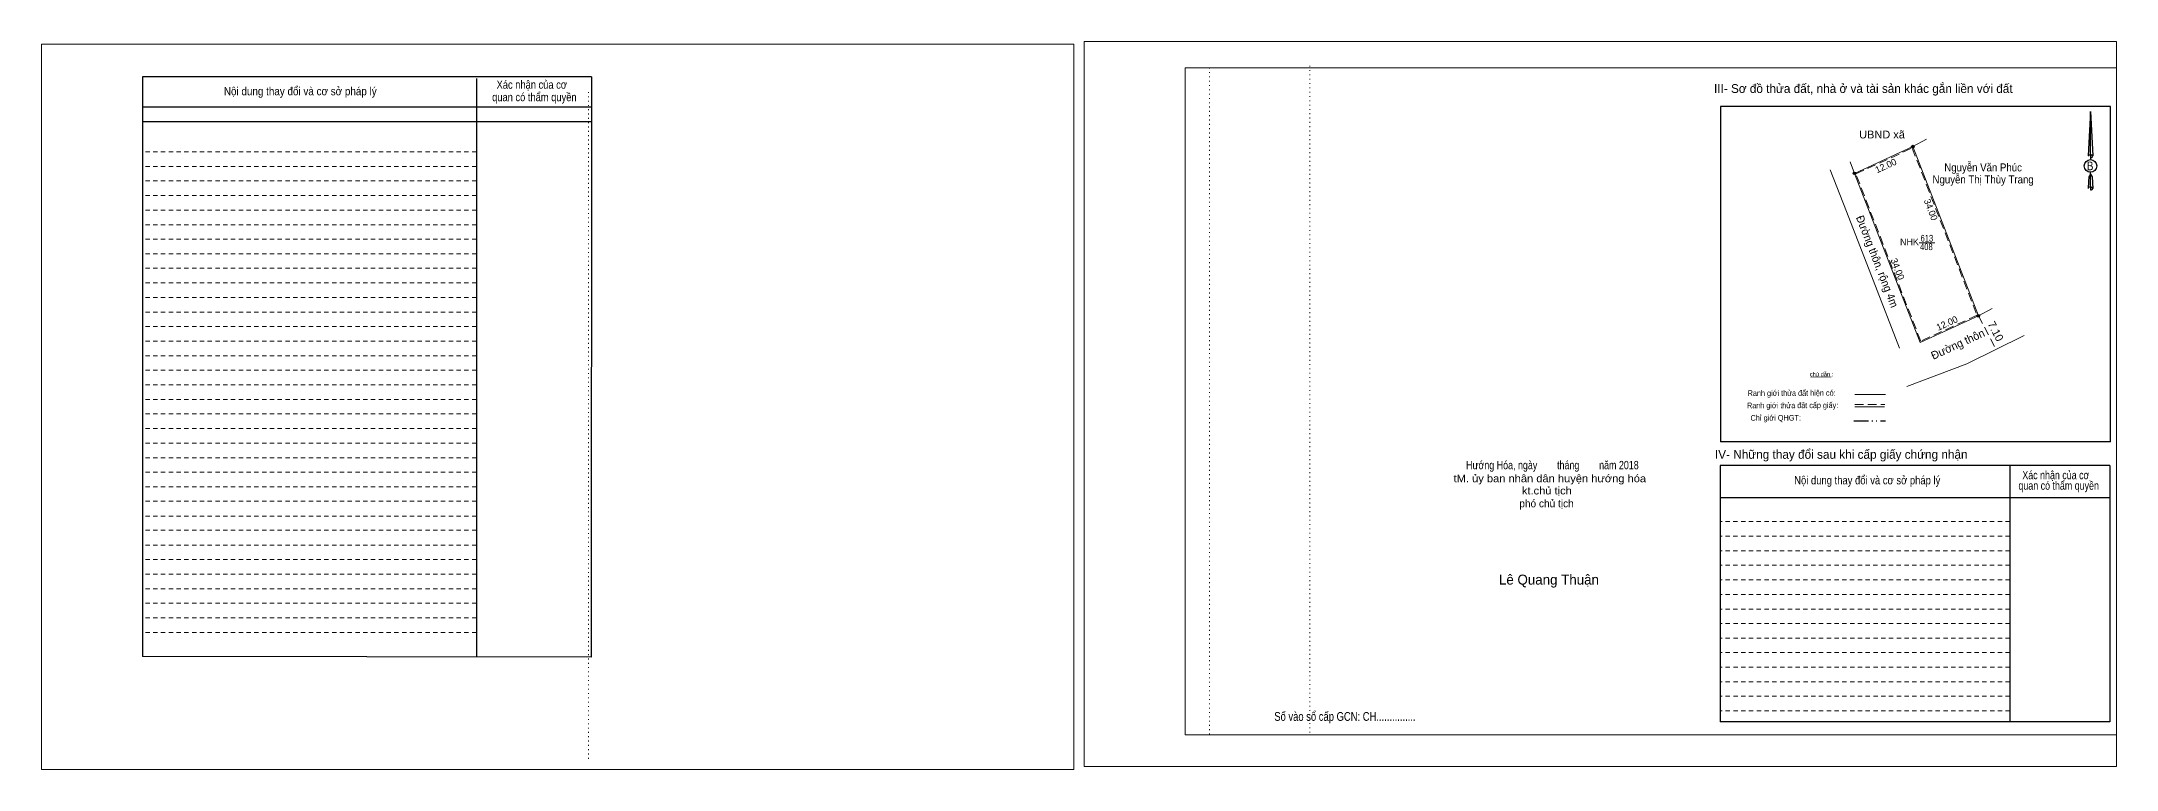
# Model space of a CAD drawing. Header units: metres. Extents: x 548051 to 548702, y 1837718 to 1837863.
# Drawn here: x 548313.5 to 548702.5, y 1837718 to 1837854.4 of the extents above; entities that cross this region are included whole.
import ezdxf
from ezdxf.enums import TextEntityAlignment as Align

# ---------------------------------------------------------------- set-up
doc = ezdxf.new("R2010")
doc.units = ezdxf.units.M
doc.header["$LTSCALE"] = 0.54
for name, pattern in [('DASH_DOUBLE_DOT', [9.2, 5, -1.2, 0.3, -1.2, 0.3, -1.2]), ('DOTTED', [1.5, 0.3, -1.2]), ('MEDIUM_DASHED', [4.5, 3, -1.5]), ('SHORT_DASHED', [2.7, 1.5, -1.2])]:
    doc.linetypes.add(name, pattern=pattern)
doc.layers.add('18', color=7, linetype='Continuous')
for name, color, linetype, lineweight in [('28', 7, 'SHORT_DASHED', 13), ('3', 7, 'Continuous', 13), ('8', 7, 'Continuous', 25)]:
    doc.layers.add(name, color=color, linetype=linetype, lineweight=lineweight)

msp = doc.modelspace()

# ---------------------------------------------------------------- hatches: boundary and pattern name
at = {"layer": '8'}
for points in [[(548664.5247, 1837834.67, 1), (548664.0353, 1837834.67, 1)], [(548664.5247, 1837834.67, 1), (548664.0353, 1837834.67, 1)], [(548653.5947, 1837829.66, 1), (548653.1053, 1837829.66, 1)], [(548676.8147, 1837802.97, 1), (548676.3253, 1837802.97, 1)]]:
    msp.add_hatch(color=256, dxfattribs=at).paths.add_polyline_path(points)

# ---------------------------------------------------------------- linework, layer by layer
at = {"layer": '28', "linetype": 'Continuous', "lineweight": 25}
for p, q in [((548416.57, 1837847.72), (548332.4, 1837847.72)), ((548394.99, 1837847.43), (548395.03, 1837739.11)), ((548416.57, 1837847.72), (548416.49, 1837739.04)), ((548628.21, 1837842.21), (548628.21, 1837779.38)), ((548701.33, 1837779.38), (548701.33, 1837842.21)), ((548416.57, 1837842.05), (548332.51, 1837842.05)), ((548416.57, 1837842.05), (548332.51, 1837842.05)), ((548416.57, 1837839.31), (548332.51, 1837839.31)), ((548701.33, 1837779.38), (548628.21, 1837779.38)), ((548682.45, 1837774.93), (548682.49, 1837726.94)), ((548701.25, 1837774.93), (548701.23, 1837726.94)), ((548701.23, 1837768.85), (548628.16, 1837768.85)), ((548416.49, 1837739.04), (548332.4, 1837739.16)), ((548701.23, 1837726.94), (548628.16, 1837726.94))]:
    msp.add_line(p, q, dxfattribs=at)
at = {"layer": '28'}
for p, q in [((548394.99, 1837833.71), (548332.4, 1837833.71)), ((548394.99, 1837830.96), (548332.4, 1837830.96)), ((548394.99, 1837828.26), (548332.4, 1837828.26)), ((548394.99, 1837825.49), (548332.4, 1837825.49)), ((548394.99, 1837822.77), (548332.4, 1837822.77)), ((548394.99, 1837820.04), (548332.4, 1837820.04)), ((548394.99, 1837817.31), (548332.4, 1837817.31)), ((548394.99, 1837814.59), (548332.4, 1837814.59)), ((548394.99, 1837811.87), (548332.4, 1837811.87)), ((548394.99, 1837809.13), (548332.4, 1837809.13)), ((548394.99, 1837806.42), (548332.4, 1837806.42)), ((548394.99, 1837803.67), (548332.4, 1837803.67)), ((548394.99, 1837800.97), (548332.4, 1837800.97)), ((548394.99, 1837798.25), (548332.4, 1837798.25)), ((548394.99, 1837795.5), (548332.4, 1837795.5)), ((548394.99, 1837792.8), (548332.4, 1837792.8)), ((548394.99, 1837790.04), (548332.4, 1837790.04)), ((548394.99, 1837787.31), (548332.4, 1837787.31)), ((548394.99, 1837784.58), (548332.4, 1837784.58)), ((548394.99, 1837781.85), (548332.4, 1837781.85)), ((548394.99, 1837779.12), (548332.4, 1837779.12)), ((548394.99, 1837776.39), (548332.4, 1837776.39)), ((548394.99, 1837773.67), (548332.4, 1837773.67)), ((548394.99, 1837770.93), (548332.4, 1837770.93)), ((548394.99, 1837768.23), (548332.4, 1837768.23)), ((548394.99, 1837765.47), (548332.4, 1837765.47)), ((548682.47, 1837764.43), (548628.16, 1837764.43)), ((548394.99, 1837762.79), (548332.4, 1837762.79)), ((548682.47, 1837761.69), (548628.16, 1837761.69)), ((548394.99, 1837760.03), (548332.4, 1837760.03)), ((548394.99, 1837757.31), (548332.4, 1837757.31)), ((548682.47, 1837758.96), (548628.16, 1837758.96)), ((548394.99, 1837754.58), (548332.4, 1837754.58)), ((548682.47, 1837756.25), (548628.16, 1837756.25)), ((548682.47, 1837753.51), (548628.16, 1837753.51)), ((548394.99, 1837751.83), (548332.4, 1837751.83)), ((548394.99, 1837749.12), (548332.4, 1837749.12)), ((548682.47, 1837750.77), (548628.16, 1837750.77)), ((548394.99, 1837746.38), (548332.4, 1837746.38)), ((548682.47, 1837748.03), (548628.16, 1837748.03)), ((548682.49, 1837745.31), (548628.16, 1837745.31)), ((548394.99, 1837743.65), (548332.4, 1837743.65)), ((548682.49, 1837742.6), (548628.16, 1837742.6)), ((548682.49, 1837739.88), (548628.16, 1837739.88)), ((548682.49, 1837737.14), (548628.16, 1837737.14)), ((548682.49, 1837734.41), (548628.16, 1837734.41)), ((548682.49, 1837731.69), (548628.16, 1837731.69)), ((548682.49, 1837728.97), (548628.16, 1837728.97))]:
    msp.add_line(p, q, dxfattribs=at)
at = {"layer": '28', "linetype": 'Continuous', "lineweight": 25}
for points in [[(548416.57, 1837847.72), (548332.4, 1837847.72), (548332.4, 1837739.16)], [(548701.25, 1837774.93), (548628.16, 1837774.93), (548628.16, 1837726.94)]]:
    msp.add_lwpolyline(points, dxfattribs=at)
at = {"layer": '3'}
for p, q in [((548527.9, 1837849.44), (548702.47, 1837849.44)), ((548527.9, 1837724.48), (548527.9, 1837849.44)), ((548702.47, 1837849.44), (548702.47, 1837723.44)), ((548527.9, 1837724.48), (548702.47, 1837724.48))]:
    msp.add_line(p, q, dxfattribs=at)
at = {"layer": '3', "linetype": 'DOTTED'}
for p, q in [((548532.43, 1837849.44), (548532.43, 1837724.48)), ((548551.27, 1837849.81), (548551.27, 1837724.84)), ((548416.01, 1837844.89), (548416.01, 1837719.95))]:
    msp.add_line(p, q, dxfattribs=at)
at = {"layer": '3'}
for points in [[(548508.93, 1837718.55), (548702.47, 1837718.55), (548702.47, 1837854.35), (548508.93, 1837854.35)], [(548313.47, 1837717.99), (548507.01, 1837717.99), (548507.01, 1837853.83), (548313.47, 1837853.83)], [(548313.47, 1837853.83), (548507.01, 1837853.83), (548507.01, 1837717.99), (548313.47, 1837717.99)], [(548313.47, 1837717.99), (548507.01, 1837717.99), (548507.01, 1837853.83), (548313.47, 1837853.83)]]:
    msp.add_lwpolyline(points, close=True, dxfattribs=at)
msp.add_lwpolyline([(548534.97, 1837849.44), (548702.47, 1837849.44), (548702.47, 1837724.48), (548534.97, 1837724.48)], dxfattribs=at)
at = {"layer": '8'}
for p, q in [((548701.33, 1837842.21), (548628.21, 1837842.21)), ((548697.57, 1837841.24), (548698.01, 1837832.91)), ((548697.57, 1837841.24), (548698.01, 1837832.91)), ((548697.57, 1837841.24), (548698.01, 1837832.91)), ((548697.21, 1837834.19), (548697.16, 1837832.93)), ((548697.57, 1837833.15), (548697.57, 1837832.85)), ((548697.57, 1837832.85), (548697.57, 1837832.63)), ((548697.57, 1837832.63), (548697.57, 1837832.29)), ((548697.57, 1837832.63), (548697.57, 1837832.29)), ((548697.57, 1837832.63), (548697.57, 1837832.29)), ((548698.01, 1837832.91), (548698.01, 1837832.93)), ((548697.57, 1837829.48), (548697.57, 1837829.84)), ((548697.57, 1837829.48), (548697.57, 1837829.84)), ((548697.57, 1837829.48), (548697.57, 1837829.84)), ((548697.57, 1837829.48), (548697.89, 1837829.03)), ((548697.57, 1837829.48), (548697.89, 1837829.03)), ((548697.57, 1837829.48), (548697.89, 1837829.03)), ((548697.57, 1837827.12), (548697.57, 1837826.81)), ((548697.57, 1837826.81), (548697.57, 1837826.55)), ((548697.89, 1837829.03), (548698.01, 1837826.84)), ((548697.89, 1837829.03), (548698.01, 1837826.84)), ((548697.89, 1837829.03), (548698.01, 1837826.84)), ((548698.01, 1837826.84), (548698.01, 1837826.85))]:
    msp.add_line(p, q, dxfattribs=at)
at = {"layer": '8', "lineweight": 13}
for p, q in [((548664.28, 1837834.67), (548666.88, 1837836.03)), ((548653.35, 1837829.66), (548652.51, 1837831.82)), ((548648.82, 1837830.3), (548651.83, 1837822.53)), ((548651.83, 1837822.53), (548656.84, 1837809.67)), ((548665.49, 1837816.65), (548668.43, 1837816.65)), ((548656.84, 1837809.67), (548661.81, 1837796.88)), ((548676.57, 1837802.97), (548679.17, 1837804.33)), ((548674.41, 1837793.98), (548685.16, 1837799.3)), ((548663.18, 1837789.75), (548674.41, 1837793.98)), ((548663.18, 1837789.75), (548674.41, 1837793.98)), ((548645.15, 1837791.49), (548648.96, 1837791.55)), ((548653.39, 1837788.26), (548659.15, 1837788.26)), ((548653.43, 1837785.95), (548658.95, 1837785.95)), ((548653.43, 1837785.95), (548658.95, 1837785.95))]:
    msp.add_line(p, q, dxfattribs=at)
at = {"layer": '8', "linetype": 'MEDIUM_DASHED', "lineweight": 13}
for p, q in [((548676.6, 1837802.99), (548679.9, 1837796.7)), ((548653.42, 1837786.34), (548659.07, 1837786.34))]:
    msp.add_line(p, q, dxfattribs=at)
at = {"layer": '8', "linetype": 'DASH_DOUBLE_DOT'}
msp.add_line((548653.25, 1837783.31), (548659.15, 1837783.31), dxfattribs=at)
at = {"layer": '8'}
for points in [[(548697.57, 1837833.15), (548697.57, 1837841.24), (548697.21, 1837834.19)], [(548697.57, 1837827.12), (548697.57, 1837829.48), (548697.29, 1837829.03), (548697.21, 1837828.14), (548697.16, 1837826.85)]]:
    msp.add_lwpolyline(points, dxfattribs=at)
at = {"layer": '8', "lineweight": 13}
msp.add_lwpolyline([(548664.28, 1837834.67), (548676.57, 1837802.97), (548665.66, 1837797.97), (548653.35, 1837829.66)], close=True, dxfattribs=at)
msp.add_lwpolyline([(548664.28, 1837834.67), (548676.57, 1837802.97), (548665.66, 1837797.97), (548653.35, 1837829.66)], close=True, dxfattribs=at)
at = {"layer": '8', "linetype": 'MEDIUM_DASHED', "lineweight": 13}
msp.add_lwpolyline([(548664.17, 1837834.4), (548676.32, 1837803.07), (548665.77, 1837798.24), (548653.6, 1837829.56)], close=True, dxfattribs=at)
at = {"layer": '8'}
for centre in [(548664.28, 1837834.67), (548664.28, 1837834.67), (548653.35, 1837829.66), (548676.57, 1837802.97)]:
    msp.add_circle(centre, 0.2447, dxfattribs=at)
msp.add_ellipse((548697.5888, 1837831.0489), major_axis=(0, 1.1864), ratio=0.983453, dxfattribs=at)
for centre, start_param, end_param in [((548697.5893, 1837832.8771), 1.57079633, 3.07445202), ((548697.5893, 1837832.8771), 0.06714063, 1.57079633), ((548697.5893, 1837832.8771), 4.71238898, 6.28318531), ((548697.5893, 1837826.8217), 2.49106941, 3.07427841), ((548697.5893, 1837826.8217), 1.57079633, 2.49106941), ((548697.5893, 1837826.8217), 0.06714063, 1.57079633), ((548697.5893, 1837826.8217), 4.71238898, 6.28318531)]:
    msp.add_ellipse(centre, major_axis=(0.4277, 0), ratio=0.655448, start_param=start_param, end_param=end_param, dxfattribs=at)

# ---------------------------------------------------------------- texts
at = {"layer": '18'}
for s, height, width, p in [('tM. ủy ban nhân dân huyện hướng hóa', 1.415, 1.1, (548596.24, 1837771.8)), ('Hướng Hóa, ngày        tháng        năm 2018', 1.56, 0.8, (548596.72, 1837774.23)), ('kt.chủ tịch', 1.415, 1.1, (548595.68, 1837769.51)), ('Số vào sổ cấp GCN: CH...............', 1.65, 0.8, (548557.825, 1837727.1))]:
    msp.add_text(s, height=height, dxfattribs=dict(at, width=width)).set_placement(p, align=Align.CENTER)
for s, height, p in [('phó chủ tịch', 1.415, (548595.615, 1837767.11)), ('Lê Quang Thuận', 1.867, (548596.07, 1837752.62))]:
    msp.add_text(s, height=height, dxfattribs=at).set_placement(p, align=Align.CENTER)
at = {"layer": '28'}
for s, height, width, p in [('Nội dung thay đổi và cơ sở pháp lý', 1.537, 0.9, (548361.985, 1837844.28)), ('Nội dung thay đổi và cơ sở pháp lý', 1.537, 0.9, (548361.985, 1837844.28)), ('Xác nhận của cơ', 1.537, 0.85, (548405.38, 1837845.51)), ('Xác nhận của cơ', 1.537, 0.85, (548405.38, 1837845.51)), (' quan có thẩm quyền', 1.537, 0.85, (548405.625, 1837843.17)), (' quan có thẩm quyền', 1.537, 0.85, (548405.625, 1837843.17)), ('Nội dung thay đổi và cơ sở pháp lý', 1.556, 0.85, (548655.745, 1837771.4)), (' quan có thẩm quyền', 1.556, 0.8, (548691.4, 1837770.39)), ('Xác nhận của cơ', 1.556, 0.8, (548691.1, 1837772.36))]:
    msp.add_text(s, height=height, dxfattribs=dict(at, width=width)).set_placement(p, align=Align.CENTER)
msp.add_text('IV- Những thay đổi sau khi cấp giấy chứng nhận', height=1.65, dxfattribs=at).set_placement((548650.87, 1837776.19), align=Align.CENTER)
at = {"layer": '8'}
for s, height, p in [('III- Sơ đồ thửa đất, nhà ở và tài sản khác gắn liền với đất', 1.65, (548655.005, 1837844.72)), ('NHK', 1.25, (548663.655, 1837816.2))]:
    msp.add_text(s, height=height, dxfattribs=at).set_placement(p, align=Align.CENTER)
for s, height, width, p in [('UBND xã', 1.468, 1.05, (548658.51, 1837836.2)), ('Nguyễn Văn Phúc', 1.5, 0.9, (548677.465, 1837830.02)), ('B', 1.629, 0.85, (548697.525, 1837830.24)), ('Nguyễn Thị Thùy Trang', 1.5, 0.9, (548677.465, 1837827.77)), ('408', 1.25, 0.85, (548666.825, 1837815.28)), ('613', 1.25, 0.85, (548666.925, 1837816.88))]:
    msp.add_text(s, height=height, dxfattribs=dict(at, width=width)).set_placement(p, align=Align.CENTER)
for s, height, rotation, p in [('12.00', 1.25, 24.625, (548659.4846, 1837830.5176)), ('34.00', 1.25, 291.191, (548667.074, 1837822.6309)), ('34.00', 1.25, 291.229, (548660.8534, 1837811.5062)), ('12.00', 1.25, 24.622, (548670.9547, 1837801.0175)), ('chú dẫn :', 0.7841, 359.974, (548647.1848, 1837791.6289))]:
    msp.add_text(s, height=height, rotation=rotation, dxfattribs=at).set_placement(p, align=Align.CENTER)
at = {"layer": '8', "width": 0.95}
msp.add_text('Đường thôn, rộng 4m', height=1.5, rotation=291.229, dxfattribs=at).set_placement((548653.6, 1837821.41))
at = {"layer": '8'}
for s, rotation, p in [('Đường thôn', 24.615, (548668.12, 1837794.72)), ('7.10', 297.654, (548678.25, 1837801.46))]:
    msp.add_text(s, height=1.5, rotation=rotation, dxfattribs=at).set_placement(p)
for s, height, width, p in [('Ranh giới thửa đất hiện có:', 1.065, 0.8, (548641.5687, 1837787.9765)), ('Chỉ giới QHGT:', 1.06, 0.85, (548638.5937, 1837783.3298)), ('Ranh giới thửa đất cấp giấy:', 1.06, 0.8, (548641.7537, 1837785.6671))]:
    msp.add_text(s, height=height, rotation=0.135, dxfattribs=dict(at, width=width)).set_placement(p, align=Align.CENTER)

doc.saveas('drawing.dxf')
